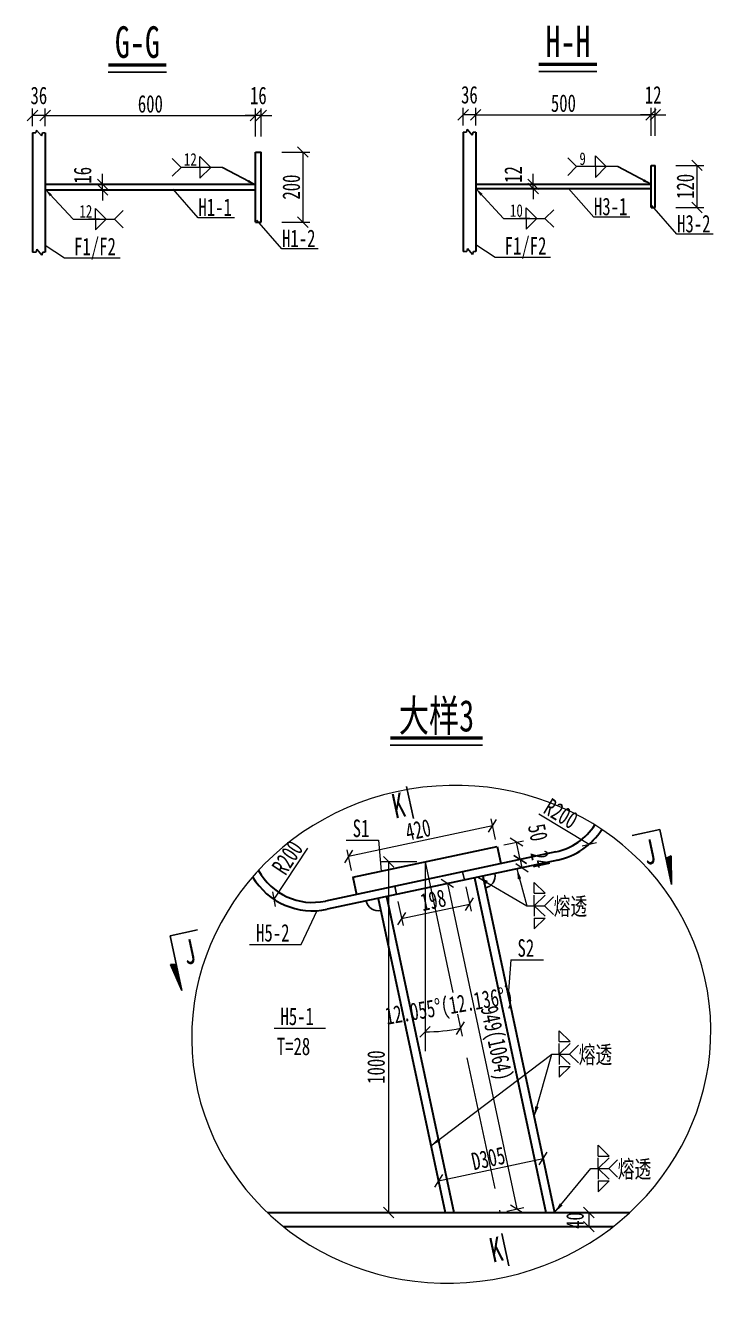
# Model space of a CAD drawing. Header units: millimetres. Extents: x -411717 to -116098, y 0 to 693159.
# Drawn here: x -190033 to -188023, y 354339 to 357982 of the extents above; entities that cross this region are included whole.
import ezdxf
from ezdxf.enums import TextEntityAlignment as Align

# ---------------------------------------------------------------- set-up
doc = ezdxf.new("R2010")
doc.units = ezdxf.units.MM
doc.header["$LTSCALE"] = 2
doc.header["$PDMODE"] = 3
doc.header["$PDSIZE"] = -10
doc.linetypes.add('CENTER2', pattern=[28.575, 19.05, -3.175, 3.175, -3.175])
doc.linetypes.add('DASHED', pattern=[0.75, 0.5, -0.25])
doc.layers.get('Defpoints').update_dxf_attribs({"color": 8, "lineweight": 9})
doc.layers.add('dim', color=3, linetype='Continuous')
for name, color, linetype, lineweight in [('中心线', 7, 'CENTER2', 15), ('吊杆', 8, 'DASHED', 9), ('文字', 7, 'Continuous', 15), ('标注', 4, 'Continuous', 13), ('标注线及字体', 2, 'Continuous', 15), ('桥 构造粗实', 1, 'Continuous', 30), ('横隔板', 6, 'Continuous', 25), ('细实线', 4, 'Continuous', 15), ('钢板粗线', 1, 'Continuous', 25)]:
    doc.layers.add(name, color=color, linetype=linetype, lineweight=lineweight)
doc.styles.add('111', font='仿宋_GB2312.ttf', dxfattribs={"width": 0.7})
doc.styles.add('BM_Dim', font='仿宋_GB2312.ttf', dxfattribs={"width": 0.85})
doc.styles.add('SMEDI', font='仿宋_GB2312.ttf', dxfattribs={"width": 0.75})
doc.styles.get("Standard").update_dxf_attribs({"font": '仿宋_GB2312.ttf'})
doc.dimstyles.new('200', dxfattribs={"dimscale": 0, "dimtxt": 2.5, "dimasz": 1.5, "dimexe": 1, "dimexo": 1, "dimgap": 0.4, "dimtad": 1, "dimdec": 0, "dimdsep": 46, "dimtxsty": '111', "dimblk": 'OBLIQUE', "dimcen": 0, "dimclrd": 256, "dimclre": 256, "dimclrt": 256, "dimadec": 1, "dimazin": 2, "dimtfac": 1, "dimtdec": 0, "dimtmove": 2, "dimatfit": 3, "dimfxl": 4, "dimfxlon": 1, "dimtolj": 1, "dimlwd": -1, "dimlwe": -1, "dimarcsym": 0})
doc.dimstyles.new('MSteel_1.0_1.0', dxfattribs={"dimtxt": 3, "dimasz": 1.2, "dimexe": 1, "dimexo": 1, "dimgap": 1, "dimtad": 3, "dimtoh": 1, "dimdec": 0, "dimzin": 0, "dimdsep": 46, "dimtxsty": 'Standard', "dimblk": 'ARCHTICK', "dimcen": 0.09, "dimclrd": 3, "dimclre": 3, "dimadec": 0, "dimazin": 0, "dimtfac": 1, "dimtdec": 4, "dimtofl": 0, "dimtmove": 0, "dimatfit": 3, "dimfxl": 1, "dimtolj": 1, "dimtzin": 0, "dimarcsym": 0})

# ---------------------------------------------------------------- blocks, each defined once
blk = doc.blocks.new('_ArchTick')
at = {"color": 0, "linetype": 'ByBlock', "const_width": 0.15}
blk.add_lwpolyline([(-0.5, -0.5), (0.5, 0.5)], dxfattribs=at)
blk = doc.blocks.new('_Oblique')
at = {"color": 0, "linetype": 'ByBlock', "lineweight": -2}
blk.add_line((-0.5, -0.5), (0.5, 0.5), dxfattribs=at)
blk = doc.blocks.new('*D1025')
at = {"layer": 'Defpoints', "color": 0, "transparency": 16777216}
for p in [(-188249.6, 357727.9), (-188749.6, 357677.9), (-188249.6, 357641.9)]:
    blk.add_point(p, dxfattribs=at)
at = {"layer": '标注', "transparency": 16777216}
for p, q in [((-188749.6, 357697.9), (-188749.6, 357747.9)), ((-188749.6, 357727.9), (-188249.6, 357727.9)), ((-188249.6, 357667.9), (-188249.6, 357747.9))]:
    blk.add_line(p, q, dxfattribs=at)
at = {"layer": '标注', "transparency": 16777216, "xscale": 30.0000111803067, "yscale": 30.0000111803067, "zscale": 30.0000111803067, "rotation": 180}
blk.add_blockref('_Oblique', (-188749.6, 357727.9), dxfattribs=at)
at = {"layer": '标注', "transparency": 16777216, "xscale": 30.0000111803067, "yscale": 30.0000111803067, "zscale": 30.0000111803067}
blk.add_blockref('_Oblique', (-188249.6, 357727.9), dxfattribs=at)
at = {"layer": '标注', "transparency": 16777216, "insert": (-188499.6, 357760.9), "char_height": 50, "attachment_point": 5, "style": '111'}
blk.add_mtext('\\A1;500', dxfattribs=at)
blk = doc.blocks.new('*D1030')
at = {"layer": 'Defpoints', "color": 0, "transparency": 16777216}
for p in [(-188237.6, 357583.9), (-188237.6, 357463.9), (-188118.7, 357463.9)]:
    blk.add_point(p, dxfattribs=at)
at = {"layer": '标注', "transparency": 16777216}
for p, q in [((-188178.7, 357583.9), (-188098.7, 357583.9)), ((-188118.7, 357583.9), (-188118.7, 357463.9)), ((-188178.7, 357463.9), (-188098.7, 357463.9))]:
    blk.add_line(p, q, dxfattribs=at)
at = {"layer": '标注', "transparency": 16777216, "xscale": 30.0000111803067, "yscale": 30.0000111803067, "zscale": 30.0000111803067}
for p, rotation in [((-188118.7, 357583.9), 90), ((-188118.7, 357463.9), 270)]:
    blk.add_blockref('_Oblique', p, dxfattribs=dict(at, rotation=rotation))
at = {"layer": '标注', "transparency": 16777216, "insert": (-188151.7, 357523.9), "char_height": 50, "attachment_point": 5, "rotation": 90, "style": '111'}
blk.add_mtext('\\A1;120', dxfattribs=at)
blk = doc.blocks.new('*D1031')
at = {"layer": 'Defpoints', "color": 0, "transparency": 16777216}
for p in [(-188249.6, 357727.9), (-188249.6, 357583.9), (-188237.6, 357583.9)]:
    blk.add_point(p, dxfattribs=at)
at = {"layer": '标注', "transparency": 16777216}
for p, q in [((-188249.6, 357727.9), (-188279.6, 357727.9)), ((-188249.6, 357667.9), (-188249.6, 357747.9)), ((-188237.6, 357727.9), (-188249.6, 357727.9)), ((-188237.6, 357667.9), (-188237.6, 357747.9)), ((-188237.6, 357727.9), (-188207.6, 357727.9))]:
    blk.add_line(p, q, dxfattribs=at)
at = {"layer": '标注', "transparency": 16777216, "xscale": 30.0000111803067, "yscale": 30.0000111803067, "zscale": 30.0000111803067}
blk.add_blockref('_Oblique', (-188249.6, 357727.9), dxfattribs=at)
at = {"layer": '标注', "transparency": 16777216, "xscale": 30.0000111803067, "yscale": 30.0000111803067, "zscale": 30.0000111803067, "rotation": 180}
blk.add_blockref('_Oblique', (-188237.6, 357727.9), dxfattribs=at)
at = {"layer": '标注', "transparency": 16777216, "insert": (-188243.6, 357784.9), "char_height": 50, "attachment_point": 5, "style": '111'}
blk.add_mtext('\\A1;12', dxfattribs=at)
blk = doc.blocks.new('*D1032')
at = {"layer": 'Defpoints', "color": 0, "transparency": 16777216}
for p in [(-188585.8, 357529.9), (-188546.3, 357529.9), (-188546.3, 357517.9)]:
    blk.add_point(p, dxfattribs=at)
at = {"layer": '标注', "transparency": 16777216}
for p, q in [((-188585.8, 357529.9), (-188585.8, 357559.9)), ((-188566.3, 357529.9), (-188605.8, 357529.9)), ((-188566.3, 357517.9), (-188605.8, 357517.9)), ((-188585.8, 357517.9), (-188585.8, 357529.9)), ((-188585.8, 357517.9), (-188585.8, 357487.9))]:
    blk.add_line(p, q, dxfattribs=at)
at = {"layer": '标注', "transparency": 16777216, "xscale": 30.0000111803067, "yscale": 30.0000111803067, "zscale": 30.0000111803067}
for p, rotation in [((-188585.8, 357529.9), 270), ((-188585.8, 357517.9), 90)]:
    blk.add_blockref('_Oblique', p, dxfattribs=dict(at, rotation=rotation))
at = {"layer": '标注', "transparency": 16777216, "insert": (-188642.8, 357557.6), "char_height": 50, "attachment_point": 5, "rotation": 90, "style": '111'}
blk.add_mtext('\\A1;12', dxfattribs=at)
blk = doc.blocks.new('*D1026')
at = {"layer": 'Defpoints', "color": 0, "transparency": 16777216}
for p in [(-188785.6, 357727.9), (-188785.6, 357677.9), (-188749.6, 357677.9)]:
    blk.add_point(p, dxfattribs=at)
at = {"layer": '标注', "transparency": 16777216}
for p, q in [((-188785.6, 357697.9), (-188785.6, 357747.9)), ((-188749.6, 357727.9), (-188785.6, 357727.9)), ((-188749.6, 357697.9), (-188749.6, 357747.9))]:
    blk.add_line(p, q, dxfattribs=at)
at = {"layer": '标注', "transparency": 16777216, "xscale": 30.00001118030679, "yscale": 30.00001118030679, "zscale": 30.00001118030679, "rotation": 180}
blk.add_blockref('_Oblique', (-188785.6, 357727.9), dxfattribs=at)
at = {"layer": '标注', "transparency": 16777216, "xscale": 30.00001118030679, "yscale": 30.00001118030679, "zscale": 30.00001118030679}
blk.add_blockref('_Oblique', (-188749.6, 357727.9), dxfattribs=at)
at = {"layer": '标注', "transparency": 16777216, "insert": (-188767.6, 357784.9), "char_height": 50, "attachment_point": 5, "style": '111'}
blk.add_mtext('\\A1;36', dxfattribs=at)
blk = doc.blocks.new('*D1027')
at = {"layer": 'Defpoints', "color": 0, "transparency": 16777216}
for p in [(-189377.3, 357725.9), (-189977.3, 357675.9), (-189377.3, 357639.9)]:
    blk.add_point(p, dxfattribs=at)
at = {"layer": '标注', "transparency": 16777216}
for p, q in [((-189977.3, 357695.9), (-189977.3, 357745.9)), ((-189977.3, 357725.9), (-189377.3, 357725.9)), ((-189377.3, 357665.9), (-189377.3, 357745.9))]:
    blk.add_line(p, q, dxfattribs=at)
at = {"layer": '标注', "transparency": 16777216, "xscale": 30.0000111803067, "yscale": 30.0000111803067, "zscale": 30.0000111803067, "rotation": 180}
blk.add_blockref('_Oblique', (-189977.3, 357725.9), dxfattribs=at)
at = {"layer": '标注', "transparency": 16777216, "xscale": 30.0000111803067, "yscale": 30.0000111803067, "zscale": 30.0000111803067}
blk.add_blockref('_Oblique', (-189377.3, 357725.9), dxfattribs=at)
at = {"layer": '标注', "transparency": 16777216, "insert": (-189677.3, 357758.9), "char_height": 50, "attachment_point": 5, "style": '111'}
blk.add_mtext('\\A1;600', dxfattribs=at)
blk = doc.blocks.new('*D1028')
at = {"layer": 'Defpoints', "color": 0, "transparency": 16777216}
for p in [(-189361.3, 357621.9), (-189361.3, 357421.9), (-189242.3, 357421.9)]:
    blk.add_point(p, dxfattribs=at)
at = {"layer": '标注', "transparency": 16777216}
for p, q in [((-189302.3, 357621.9), (-189222.3, 357621.9)), ((-189242.3, 357621.9), (-189242.3, 357421.9)), ((-189302.3, 357421.9), (-189222.3, 357421.9))]:
    blk.add_line(p, q, dxfattribs=at)
at = {"layer": '标注', "transparency": 16777216, "xscale": 30.0000111803067, "yscale": 30.0000111803067, "zscale": 30.0000111803067}
for p, rotation in [((-189242.3, 357621.9), 90), ((-189242.3, 357421.9), 270)]:
    blk.add_blockref('_Oblique', p, dxfattribs=dict(at, rotation=rotation))
at = {"layer": '标注', "transparency": 16777216, "insert": (-189275.3, 357521.9), "char_height": 50, "attachment_point": 5, "rotation": 90, "style": '111'}
blk.add_mtext('\\A1;200', dxfattribs=at)
blk = doc.blocks.new('*D1029')
at = {"layer": 'Defpoints', "color": 0, "transparency": 16777216}
for p in [(-189377.3, 357725.9), (-189377.3, 357621.9), (-189361.3, 357621.9)]:
    blk.add_point(p, dxfattribs=at)
at = {"layer": '标注', "transparency": 16777216}
for p, q in [((-189377.3, 357725.9), (-189407.3, 357725.9)), ((-189377.3, 357665.9), (-189377.3, 357745.9)), ((-189361.3, 357725.9), (-189377.3, 357725.9)), ((-189361.3, 357665.9), (-189361.3, 357745.9)), ((-189361.3, 357725.9), (-189331.3, 357725.9))]:
    blk.add_line(p, q, dxfattribs=at)
at = {"layer": '标注', "transparency": 16777216, "xscale": 30.0000111803067, "yscale": 30.0000111803067, "zscale": 30.0000111803067}
blk.add_blockref('_Oblique', (-189377.3, 357725.9), dxfattribs=at)
at = {"layer": '标注', "transparency": 16777216, "xscale": 30.0000111803067, "yscale": 30.0000111803067, "zscale": 30.0000111803067, "rotation": 180}
blk.add_blockref('_Oblique', (-189361.3, 357725.9), dxfattribs=at)
at = {"layer": '标注', "transparency": 16777216, "insert": (-189369.3, 357782.9), "char_height": 50, "attachment_point": 5, "style": '111'}
blk.add_mtext('\\A1;16', dxfattribs=at)
blk = doc.blocks.new('*D1023')
at = {"layer": 'Defpoints', "color": 0, "transparency": 16777216}
for p in [(-189813.5, 357529.9), (-189774, 357529.9), (-189774, 357513.9)]:
    blk.add_point(p, dxfattribs=at)
at = {"layer": '标注', "transparency": 16777216}
for p, q in [((-189813.5, 357529.9), (-189813.5, 357559.9)), ((-189794, 357529.9), (-189833.5, 357529.9)), ((-189794, 357513.9), (-189833.5, 357513.9)), ((-189813.5, 357513.9), (-189813.5, 357529.9)), ((-189813.5, 357513.9), (-189813.5, 357483.9))]:
    blk.add_line(p, q, dxfattribs=at)
at = {"layer": '标注', "transparency": 16777216, "xscale": 30.0000111803067, "yscale": 30.0000111803067, "zscale": 30.0000111803067}
for p, rotation in [((-189813.5, 357529.9), 270), ((-189813.5, 357513.9), 90)]:
    blk.add_blockref('_Oblique', p, dxfattribs=dict(at, rotation=rotation))
at = {"layer": '标注', "transparency": 16777216, "insert": (-189870.5, 357555.6), "char_height": 50, "attachment_point": 5, "rotation": 90, "style": '111'}
blk.add_mtext('\\A1;16', dxfattribs=at)
blk = doc.blocks.new('*D1024')
at = {"layer": 'Defpoints', "color": 0, "transparency": 16777216}
for p in [(-190013.3, 357725.9), (-190013.3, 357675.9), (-189977.3, 357675.9)]:
    blk.add_point(p, dxfattribs=at)
at = {"layer": '标注', "transparency": 16777216}
for p, q in [((-190013.3, 357695.9), (-190013.3, 357745.9)), ((-189977.3, 357725.9), (-190013.3, 357725.9)), ((-189977.3, 357695.9), (-189977.3, 357745.9))]:
    blk.add_line(p, q, dxfattribs=at)
at = {"layer": '标注', "transparency": 16777216, "xscale": 30.00001118030679, "yscale": 30.00001118030679, "zscale": 30.00001118030679, "rotation": 180}
blk.add_blockref('_Oblique', (-190013.3, 357725.9), dxfattribs=at)
at = {"layer": '标注', "transparency": 16777216, "xscale": 30.00001118030679, "yscale": 30.00001118030679, "zscale": 30.00001118030679}
blk.add_blockref('_Oblique', (-189977.3, 357725.9), dxfattribs=at)
at = {"layer": '标注', "transparency": 16777216, "insert": (-189995.3, 357782.9), "char_height": 50, "attachment_point": 5, "style": '111'}
blk.add_mtext('\\A1;36', dxfattribs=at)
blk = doc.blocks.new('*D1040')
at = {"layer": 'Defpoints', "color": 0, "transparency": 16777216}
for p in [(-188460.2, 354598), (-188460.2, 354558), (-188427.3, 354558)]:
    blk.add_point(p, dxfattribs=at)
at = {"layer": '标注', "transparency": 16777216}
for p, q in [((-188440.2, 354598), (-188407.3, 354598)), ((-188427.3, 354598), (-188427.3, 354558)), ((-188440.2, 354558), (-188407.3, 354558))]:
    blk.add_line(p, q, dxfattribs=at)
at = {"layer": '标注', "transparency": 16777216, "xscale": 30.00001118030668, "yscale": 30.00001118030668, "zscale": 30.00001118030668}
for p, rotation in [((-188427.3, 354598), 90), ((-188427.3, 354558), 270)]:
    blk.add_blockref('_Oblique', p, dxfattribs=dict(at, rotation=rotation))
at = {"layer": '标注', "transparency": 16777216, "insert": (-188466.3, 354575.4), "char_height": 50, "attachment_point": 5, "rotation": 90, "style": '111'}
blk.add_mtext('\\A1;40', dxfattribs=at)
blk = doc.blocks.new('*D1041')
at = {"layer": 'Defpoints', "color": 0, "transparency": 16777216}
for p in [(-188894.2, 355598), (-188997.9, 354598), (-188827.1, 354598)]:
    blk.add_point(p, dxfattribs=at)
at = {"layer": '标注', "transparency": 16777216}
for p, q in [((-188917.9, 355598), (-189017.9, 355598)), ((-188997.9, 355598), (-188997.9, 354598)), ((-188917.9, 354598), (-189017.9, 354598))]:
    blk.add_line(p, q, dxfattribs=at)
at = {"layer": '标注', "transparency": 16777216, "xscale": 30.00001118030668, "yscale": 30.00001118030668, "zscale": 30.00001118030668}
for p, rotation in [((-188997.9, 355598), 90), ((-188997.9, 354598), 270)]:
    blk.add_blockref('_Oblique', p, dxfattribs=dict(at, rotation=rotation))
at = {"layer": '标注', "transparency": 16777216, "insert": (-189033.6, 355012.7), "char_height": 50, "attachment_point": 5, "rotation": 90, "style": '111'}
blk.add_mtext('\\A1;1000', dxfattribs=at)
blk = doc.blocks.new('*D1042')
at = {"layer": 'Defpoints', "color": 0, "transparency": 16777216}
for p in [(-189214.8, 355658.4), (-189325.2, 355491.6)]:
    blk.add_point(p, dxfattribs=at)
at = {"layer": '标注', "transparency": 16777216}
blk.add_line((-189229.1, 355636.9), (-189325.2, 355491.6), dxfattribs=at)
at = {"layer": '标注', "transparency": 16777216, "xscale": 30.00001118030668, "yscale": 30.00001118030668, "zscale": 30.00001118030668, "rotation": 236.4974967054178}
blk.add_blockref('_Oblique', (-189325.2, 355491.6), dxfattribs=at)
at = {"layer": '标注', "transparency": 16777216, "insert": (-189286.4, 355610.1), "char_height": 50, "attachment_point": 5, "rotation": 56.4975, "style": '111'}
blk.add_mtext('\\A1;R200', dxfattribs=at)
blk = doc.blocks.new('*D1043')
at = {"layer": 'Defpoints', "color": 0, "transparency": 16777216}
for p in [(-188597.2, 355751.4), (-188425.8, 355648.4)]:
    blk.add_point(p, dxfattribs=at)
at = {"layer": '标注', "transparency": 16777216}
blk.add_line((-188569.7, 355734.9), (-188425.8, 355648.4), dxfattribs=at)
at = {"layer": '标注', "transparency": 16777216, "xscale": 30.00001118030668, "yscale": 30.00001118030668, "zscale": 30.00001118030668, "rotation": 328.9846993596316}
blk.add_blockref('_Oblique', (-188425.8, 355648.4), dxfattribs=at)
at = {"layer": '标注', "transparency": 16777216, "insert": (-188506.5, 355735.4), "char_height": 50, "attachment_point": 5, "rotation": 328.9847, "style": '111'}
blk.add_mtext('\\A1;R200', dxfattribs=at)
blk = doc.blocks.new('*D1044')
at = {"layer": 'Defpoints', "color": 0, "transparency": 16777216}
for p in [(-188894.2, 355598), (-188894.2, 355598), (-188860.3, 355114.5), (-188894.2, 355058.2), (-188680.7, 354598)]:
    blk.add_point(p, dxfattribs=at)
at = {"layer": '标注', "transparency": 16777216}
blk.add_arc((-188894.2, 355598), 484.8, 270, 282.055, dxfattribs=at)
at = {"layer": '标注', "transparency": 16777216, "xscale": 30.00001118030668, "yscale": 30.00001118030668, "zscale": 30.00001118030668}
for p, rotation in [((-188793, 355124), 12.05499999999856), ((-188894.2, 355113.3), 179.9999999999968)]:
    blk.add_blockref('_Oblique', p, dxfattribs=dict(at, rotation=rotation))
at = {"layer": '标注', "transparency": 16777216, "insert": (-188824.2, 355182.1), "char_height": 50, "attachment_point": 5, "rotation": 9.5549, "style": '111'}
blk.add_mtext('\\A1;12.055°(12.136%%D)', dxfattribs=at)
blk = doc.blocks.new('*D1045')
at = {"layer": 'Defpoints', "color": 0, "transparency": 16777216}
for p in [(-188782, 355546.3), (-188975.6, 355505), (-188767.2, 355477.3)]:
    blk.add_point(p, dxfattribs=at)
at = {"layer": '标注', "transparency": 16777216}
for p, q in [((-188777.8, 355526.8), (-188763, 355457.8)), ((-188971.4, 355485.4), (-188956.7, 355416.4)), ((-188960.9, 355436), (-188767.2, 355477.3))]:
    blk.add_line(p, q, dxfattribs=at)
at = {"layer": '标注', "transparency": 16777216, "xscale": 30.00001118030668, "yscale": 30.00001118030668, "zscale": 30.00001118030668}
for p, rotation in [((-188767.2, 355477.3), 12.05499999999293), ((-188960.9, 355436), 192.0549999999929)]:
    blk.add_blockref('_Oblique', p, dxfattribs=dict(at, rotation=rotation))
at = {"layer": '标注', "transparency": 16777216, "insert": (-188870.9, 355488.9), "char_height": 50, "attachment_point": 5, "rotation": 12.055, "style": '111'}
blk.add_mtext('\\A1;198', dxfattribs=at)
blk = doc.blocks.new('*D1046')
at = {"layer": 'Defpoints', "color": 0, "transparency": 16777216}
for p in [(-189112.2, 355613.1), (-188688.9, 355641.9), (-189099.6, 355554.2)]:
    blk.add_point(p, dxfattribs=at)
at = {"layer": '标注', "transparency": 16777216}
for p, q in [((-188693, 355661.5), (-188705.6, 355720.4)), ((-188701.4, 355700.8), (-189112.2, 355613.1)), ((-189103.8, 355573.7), (-189116.4, 355632.6))]:
    blk.add_line(p, q, dxfattribs=at)
at = {"layer": '标注', "transparency": 16777216, "xscale": 30.00001118030668, "yscale": 30.00001118030668, "zscale": 30.00001118030668}
for p, rotation in [((-188701.4, 355700.8), 12.0549999999199), ((-189112.2, 355613.1), 192.0549999999199)]:
    blk.add_blockref('_Oblique', p, dxfattribs=dict(at, rotation=rotation))
at = {"layer": '标注', "transparency": 16777216, "insert": (-188913.7, 355689.2), "char_height": 50, "attachment_point": 5, "rotation": 12.055, "style": '111'}
blk.add_mtext('\\A1;420', dxfattribs=at)
blk = doc.blocks.new('*D1047')
at = {"layer": 'Defpoints', "color": 0, "transparency": 16777216}
for p in [(-188633.3, 355653.8), (-188688.9, 355641.9), (-188678.4, 355593)]:
    blk.add_point(p, dxfattribs=at)
at = {"layer": '标注', "transparency": 16777216}
for p, q in [((-188669.3, 355646.1), (-188613.7, 355658)), ((-188622.8, 355604.9), (-188633.3, 355653.8)), ((-188658.9, 355597.2), (-188603.3, 355609.1))]:
    blk.add_line(p, q, dxfattribs=at)
at = {"layer": '标注', "transparency": 16777216, "xscale": 30.00001118030668, "yscale": 30.00001118030668, "zscale": 30.00001118030668}
for p, rotation in [((-188633.3, 355653.8), 102.0550000000018), ((-188622.8, 355604.9), 282.0550000000018)]:
    blk.add_blockref('_Oblique', p, dxfattribs=dict(at, rotation=rotation))
at = {"layer": '标注', "transparency": 16777216, "insert": (-188572.3, 355681.7), "char_height": 50, "attachment_point": 5, "rotation": 282.055, "style": '111'}
blk.add_mtext('\\A1;50', dxfattribs=at)
blk = doc.blocks.new('*D1048')
at = {"layer": 'Defpoints', "color": 0, "transparency": 16777216}
for p in [(-188557.6, 354752), (-188555.5, 354742), (-188853.7, 354678.3)]:
    blk.add_point(p, dxfattribs=at)
at = {"layer": '标注', "transparency": 16777216}
for p, q in [((-188557.6, 354752), (-188561.8, 354771.6)), ((-188855.9, 354688.3), (-188557.6, 354752)), ((-188855.9, 354688.3), (-188860.1, 354707.9))]:
    blk.add_line(p, q, dxfattribs=at)
at = {"layer": '标注', "transparency": 16777216, "xscale": 30.0000111803067, "yscale": 30.0000111803067, "zscale": 30.0000111803067}
for p, rotation in [((-188557.6, 354752), 12.05500000000188), ((-188855.9, 354688.3), 192.0550000000019)]:
    blk.add_blockref('_Oblique', p, dxfattribs=dict(at, rotation=rotation))
at = {"layer": '标注', "transparency": 16777216, "insert": (-188713.6, 354752.4), "char_height": 50, "attachment_point": 5, "rotation": 12.055, "style": '111'}
blk.add_mtext('\\A1;D305', dxfattribs=at)
blk = doc.blocks.new('*D1062')
at = {"layer": 'Defpoints', "color": 0, "transparency": 16777216}
for p in [(-188658.9, 355597.2), (-188653.8, 355573.7), (-188617.8, 355581.4)]:
    blk.add_point(p, dxfattribs=at)
at = {"layer": '标注', "transparency": 16777216}
for p, q in [((-188639.3, 355601.4), (-188603.3, 355609.1)), ((-188634.3, 355577.9), (-188598.2, 355585.6)), ((-188622.8, 355604.9), (-188617.8, 355581.4))]:
    blk.add_line(p, q, dxfattribs=at)
at = {"layer": '标注', "transparency": 16777216, "xscale": 30.00001118030656, "yscale": 30.00001118030656, "zscale": 30.00001118030656}
for p, rotation in [((-188622.8, 355604.9), 102.0550000003429), ((-188617.8, 355581.4), 282.0550000003429)]:
    blk.add_blockref('_Oblique', p, dxfattribs=dict(at, rotation=rotation))
at = {"layer": '标注', "transparency": 16777216, "insert": (-188564.6, 355605), "char_height": 50, "attachment_point": 5, "rotation": 282.055, "style": '111'}
blk.add_mtext('\\A1;24', dxfattribs=at)
blk = doc.blocks.new('剖面箭头')
at = {"layer": '钢板粗线', "ltscale": 10}
h = blk.add_hatch(dxfattribs=at)
h.set_pattern_fill('ANSI31', color=256, style=0)
h.set_pattern_definition([(45, (-182.99888, -777.8594), (-0.088388348, 0.088388348), [])])
h.paths.add_polyline_path([(6, -3), (3.15, -3), (3, -3.6)])
for p, q in [((0, 0), (0, -3)), ((0, -3), (6, -3)), ((6, -3), (3, -3.6)), ((3, -3.6), (3.15, -3))]:
    blk.add_line(p, q, dxfattribs=at)
blk = doc.blocks.new('*D1082')
at = {"layer": 'Defpoints', "color": 0, "transparency": 16777216}
for p in [(-188878.8, 355525.7), (-188680.7, 354598), (-188632.3, 354608.4)]:
    blk.add_point(p, dxfattribs=at)
at = {"layer": '标注', "transparency": 16777216}
for p, q in [((-188859.2, 355529.9), (-188810.9, 355540.2)), ((-188830.4, 355536), (-188632.3, 354608.4)), ((-188661.1, 354602.2), (-188612.8, 354612.5))]:
    blk.add_line(p, q, dxfattribs=at)
at = {"layer": '标注', "transparency": 16777216, "xscale": 30.0000111803067, "yscale": 30.0000111803067, "zscale": 30.0000111803067}
for p, rotation in [((-188830.4, 355536), 102.0549999999997), ((-188632.3, 354608.4), 282.0549999999997)]:
    blk.add_blockref('_Oblique', p, dxfattribs=dict(at, rotation=rotation))
at = {"layer": '标注', "transparency": 16777216, "insert": (-188695.4, 355079.9), "char_height": 50, "attachment_point": 5, "rotation": 282.055, "style": '111'}
blk.add_mtext('\\A1;949(1064)', dxfattribs=at)

msp = doc.modelspace()

# ---------------------------------------------------------------- linework, layer by layer
at = {"color": 4}
for p, q in [((-189797.3, 357849.8), (-189631.7, 357849.8)), ((-188569.7, 357851.8), (-188404, 357851.8)), ((-188993.4, 355930.9), (-188730.1, 355930.9))]:
    msp.add_line(p, q, dxfattribs=at)
for p, q in [((-188776, 357678.2), (-188774, 357686.6)), ((-188759.7, 357669.6), (-188774, 357686.6)), ((-190013.3, 357676.2), (-190004, 357676.2)), ((-190004, 357676.2), (-190002, 357684.6)), ((-189987.7, 357667.6), (-190002, 357684.6)), ((-189987.7, 357667.6), (-189984.7, 357676.2)), ((-189984.7, 357676.2), (-189977.3, 357676.2)), ((-188785.6, 357678.2), (-188776, 357678.2)), ((-188759.7, 357669.6), (-188756.7, 357678.2)), ((-188756.7, 357678.2), (-188749.6, 357678.2)), ((-190013.3, 357336.2), (-190003.1, 357336.2)), ((-190003.1, 357336.2), (-190001.1, 357344.7)), ((-189986.9, 357327.7), (-190001.1, 357344.7)), ((-189986.9, 357327.7), (-189983.9, 357336.2)), ((-189983.9, 357336.2), (-189977.3, 357336.2)), ((-188785.6, 357338.2), (-188775.2, 357338.2)), ((-188775.2, 357338.2), (-188773.2, 357346.7)), ((-188759, 357329.7), (-188773.2, 357346.7)), ((-188759, 357329.7), (-188756, 357338.2)), ((-188756, 357338.2), (-188749.6, 357338.2))]:
    msp.add_line(p, q)
at = {"color": 6, "const_width": 10}
for points in [[(-189797.3, 357869.8), (-189631.7, 357869.8)], [(-188569.7, 357871.8), (-188404, 357871.8)], [(-188993.4, 355950.9), (-188730.1, 355950.9)]]:
    msp.add_lwpolyline(points, dxfattribs=at)
at = {"layer": '中心线', "ltscale": 10}
msp.add_line((-188894.2, 355598), (-188680.7, 354598), dxfattribs=at)
at = {"layer": '吊杆', "ltscale": 2}
msp.add_line((-189099.5, 355553.9), (-189089, 355505), dxfattribs=at)
at = {"layer": '标注'}
for p, q in [((-189540.6, 357434.6), (-189612.3, 357515.9)), ((-188412.9, 357436.6), (-188484.7, 357517.9)), ((-188175.7, 357387.6), (-188247.5, 357469)), ((-189437.4, 357434.6), (-189540.6, 357434.6)), ((-188309.7, 357436.6), (-188412.9, 357436.6)), ((-189302.2, 357345.7), (-189374, 357427.1)), ((-188072.6, 357387.6), (-188175.7, 357387.6)), ((-189922.3, 357319.6), (-189977.3, 357355.5)), ((-189199, 357345.7), (-189302.2, 357345.7)), ((-188694.6, 357321.6), (-188749.6, 357357.5)), ((-189763.6, 357319.6), (-189922.3, 357319.6)), ((-188535.9, 357321.6), (-188694.6, 357321.6)), ((-189118.9, 355660), (-189026.4, 355660)), ((-189026.4, 355660), (-189018.9, 355571.4)), ((-189247.6, 355362), (-189201.3, 355458.9)), ((-189394.3, 355362), (-189247.6, 355362)), ((-188649, 355318.8), (-188656.9, 355217)), ((-188649, 355318.8), (-188556.4, 355318.8)), ((-189324.7, 355123.9), (-189178, 355123.9))]:
    msp.add_line(p, q, dxfattribs=at)
msp.add_ellipse((-188819.3, 355106.3), major_axis=(730.5, 124.2), ratio=0.956624, start_param=-1.570796, end_param=4.712389, dxfattribs=at)
at = {"layer": '桥 构造粗实'}
for p, q in [((-190013.3, 357676.2), (-190013.3, 357336.2)), ((-189977.3, 357676.2), (-189977.3, 357336.2)), ((-188785.6, 357678.2), (-188785.6, 357338.2)), ((-188749.6, 357678.2), (-188749.6, 357338.2)), ((-189377.3, 357421.9), (-189377.3, 357621.9)), ((-189377.3, 357621.9), (-189361.3, 357621.9)), ((-189361.3, 357421.9), (-189361.3, 357621.9)), ((-188249.6, 357463.9), (-188249.6, 357583.9)), ((-188249.6, 357583.9), (-188237.6, 357583.9)), ((-188237.6, 357463.9), (-188237.6, 357583.9)), ((-189977.3, 357529.9), (-189377.3, 357529.9)), ((-189977.3, 357513.9), (-189377.3, 357513.9)), ((-188749.6, 357529.9), (-188249.6, 357529.9)), ((-188749.6, 357517.9), (-188249.6, 357517.9)), ((-188249.6, 357463.9), (-188237.6, 357463.9)), ((-189377.3, 357421.9), (-189361.3, 357421.9)), ((-188520.9, 355626.6), (-189178.1, 355486.3)), ((-189099.6, 355554.2), (-188688.9, 355641.9)), ((-188688.9, 355641.9), (-188678.4, 355593)), ((-188515.9, 355603.2), (-189173.1, 355462.8)), ((-189099.6, 355554.2), (-189089.2, 355505.3)), ((-188753.1, 355552.5), (-188549.3, 354598)), ((-188729.6, 355557.5), (-188524.7, 354598)), ((-189027.9, 355493.8), (-188836.6, 354598)), ((-189004.4, 355498.8), (-188812, 354597.9)), ((-189343.6, 354598), (-188310.6, 354598)), ((-189343.6, 354598), (-188310.6, 354598)), ((-189297.7, 354558), (-188357.8, 354558))]:
    msp.add_line(p, q, dxfattribs=at)
for centre, radius, start, end in [((-188557.7, 355798.8), 176, 282.055, 327.1035), ((-188557.7, 355798.8), 200, 282.055, 327.1078), ((-189214.8, 355658.4), 176, 208.7936, 282.055), ((-189214.8, 355658.4), 200, 211.19, 282.055)]:
    msp.add_arc(centre, radius, start, end, dxfattribs=at)
at = {"layer": '横隔板', "color": 2, "ltscale": 550}
for p, q in [((-189089.2, 355505.3), (-188678.4, 355593)), ((-188787, 355569.8), (-188782, 355546.3)), ((-188980.6, 355528.5), (-188975.6, 355505))]:
    msp.add_line(p, q, dxfattribs=at)
for centre, start, end in [((-188729.6, 355557.5), 282.055, 12.055), ((-189027.9, 355493.8), 192.055, 282.055)]:
    msp.add_arc(centre, 35, start, end, dxfattribs=at)
at = {"layer": '细实线'}
for p, q in [((-189589.7, 357578.2), (-189614.7, 357603.2)), ((-189589.7, 357578.2), (-189614.7, 357553.2)), ((-189471.9, 357578.2), (-189589.7, 357578.2)), ((-189524.8, 357578.2), (-189555.6, 357578.2)), ((-189524.8, 357578.2), (-189555.6, 357578.2)), ((-189535.8, 357578.2), (-189535.8, 357609)), ((-189505, 357578.2), (-189535.8, 357609)), ((-189535.8, 357578.2), (-189535.8, 357547.4)), ((-189505, 357578.2), (-189535.8, 357547.4)), ((-188462.1, 357580.2), (-188487.1, 357605.2)), ((-188462.1, 357580.2), (-188487.1, 357555.2)), ((-188344.3, 357580.2), (-188462.1, 357580.2)), ((-188397.1, 357580.2), (-188427.9, 357580.2)), ((-188397.1, 357580.2), (-188427.9, 357580.2)), ((-188408.1, 357580.2), (-188408.1, 357611)), ((-188377.3, 357580.2), (-188408.1, 357611)), ((-188408.1, 357580.2), (-188408.1, 357549.4)), ((-188377.3, 357580.2), (-188408.1, 357549.4)), ((-189833.7, 357430.4), (-189833.7, 357461.1)), ((-189802.9, 357430.4), (-189833.7, 357461.1)), ((-189779.8, 357430.4), (-189754.8, 357455.4)), ((-188669.9, 357432.4), (-188552.1, 357432.4)), ((-188595.1, 357432.4), (-188625.9, 357432.4)), ((-188595.1, 357432.4), (-188625.9, 357432.4)), ((-188606.1, 357432.4), (-188606.1, 357463.1)), ((-188575.3, 357432.4), (-188606.1, 357463.1)), ((-188606.1, 357432.4), (-188606.1, 357401.6)), ((-188575.3, 357432.4), (-188606.1, 357401.6)), ((-188552.1, 357432.4), (-188527.1, 357457.4)), ((-188552.1, 357432.4), (-188527.1, 357407.4)), ((-189897.6, 357430.4), (-189779.8, 357430.4)), ((-189822.7, 357430.4), (-189853.5, 357430.4)), ((-189822.7, 357430.4), (-189853.5, 357430.4)), ((-189833.7, 357430.4), (-189833.7, 357399.6)), ((-189802.9, 357430.4), (-189833.7, 357399.6)), ((-189779.8, 357430.4), (-189754.8, 357405.4)), ((-188894.2, 355598), (-188894.2, 355058.2)), ((-188582.7, 355508.3), (-188582.7, 355539.1)), ((-188552, 355508.3), (-188582.7, 355539.1)), ((-188582.7, 355508.3), (-188552, 355508.3)), ((-188582.7, 355473), (-188582.7, 355503.2)), ((-188582.7, 355473), (-188552, 355503.2)), ((-188604.3, 355473), (-188553.2, 355473)), ((-188582.7, 355473), (-188582.7, 355442.8)), ((-188582.7, 355473), (-188552, 355442.8)), ((-188553.2, 355473), (-188528.2, 355498)), ((-188553.2, 355473), (-188528.2, 355448)), ((-188582.7, 355437.7), (-188582.7, 355406.9)), ((-188582.7, 355437.7), (-188552, 355437.7)), ((-188552, 355437.7), (-188582.7, 355406.9)), ((-188511.4, 355085.4), (-188511.4, 355116.2)), ((-188480.6, 355085.4), (-188511.4, 355116.2)), ((-188511.4, 355085.4), (-188480.6, 355085.4)), ((-188511.4, 355050), (-188511.4, 355080.2)), ((-188511.4, 355050), (-188480.6, 355080.2)), ((-188481.9, 355050), (-188456.9, 355075)), ((-188532.9, 355050), (-188481.9, 355050)), ((-188511.4, 355050), (-188511.4, 355019.9)), ((-188511.4, 355050), (-188480.6, 355019.9)), ((-188481.9, 355050), (-188456.9, 355025)), ((-188511.4, 355014.7), (-188511.4, 354983.9)), ((-188511.4, 355014.7), (-188480.6, 355014.7)), ((-188480.6, 355014.7), (-188511.4, 354983.9)), ((-188400.1, 354759), (-188400.1, 354789.8)), ((-188369.3, 354759), (-188400.1, 354789.8)), ((-188400.1, 354759), (-188369.3, 354759)), ((-188400.1, 354723.7), (-188400.1, 354753.8)), ((-188400.1, 354723.7), (-188369.3, 354753.8)), ((-188370.5, 354723.7), (-188345.5, 354748.7)), ((-188421.6, 354723.7), (-188370.5, 354723.7)), ((-188400.1, 354723.7), (-188400.1, 354693.5)), ((-188400.1, 354723.7), (-188369.3, 354693.5)), ((-188370.5, 354723.7), (-188345.5, 354698.7)), ((-188400.1, 354688.3), (-188400.1, 354657.5)), ((-188400.1, 354688.3), (-188369.3, 354688.3)), ((-188369.3, 354688.3), (-188400.1, 354657.5))]:
    msp.add_line(p, q, dxfattribs=at)
at = {"layer": '钢板粗线', "ltscale": 10}
for p, q in [((-188946.9, 355813), (-188927.3, 355721.4)), ((-188674.9, 354538.2), (-188655.3, 354446.6))]:
    msp.add_line(p, q, dxfattribs=at)

# ---------------------------------------------------------------- block references
at = {"layer": 'dim', "yscale": 26.66667660471699, "zscale": 26.66667660471699}
for p, xscale, rotation in [((-188303.1, 355673.2), -26.666676604717, 102.0550000004596), ((-189542.6, 355404), 26.66667660471699, 282.0550000004405)]:
    msp.add_blockref('剖面箭头', p, dxfattribs=dict(at, xscale=xscale, rotation=rotation))

# ---------------------------------------------------------------- texts
at = {"layer": '文字', "style": 'BM_Dim', "width": 0.7}
for s, p in [('K', (-188962.8, 355724.8)), ('J', (-188247.6, 355591.8)), ('J', (-189559.5, 355307.2)), ('K', (-188684.4, 354458.7))]:
    msp.add_text(s, height=70, rotation=12.055, dxfattribs=at).set_placement(p, align=Align.CENTER)
at = {"layer": '标注', "style": '111', "width": 0.7}
for s, p in [('H1-1', (-189540.2, 357439.6)), ('H3-1', (-188412.5, 357441.6)), ('H3-2', (-188175.4, 357392.7)), ('H1-2', (-189301.8, 357350.8)), ('F1/F2', (-189894.7, 357327.6)), ('F1/F2', (-188667.1, 357329.6))]:
    msp.add_text(s, height=50, dxfattribs=at).set_placement(p)
for s, p in [('S1', (-189100.5, 355693.6)), ('熔透', (-188527.2, 355471.4)), ('H5-2', (-189375.9, 355395.7)), ('S2', (-188630.5, 355352.5)), ('H5-1', (-189306.3, 355157.5)), ('T=28', (-189316.8, 355071.9)), ('熔透', (-188455.9, 355048.4)), ('熔透', (-188344.6, 354722.1))]:
    msp.add_text(s, height=50, dxfattribs=at).set_placement(p, align=Align.MIDDLE_LEFT)
at = {"layer": '标注线及字体', "color": 0, "style": '111', "width": 0.7}
for s, p in [('G-G', (-189714.2, 357935.4)), ('H-H', (-188486.5, 357937.4)), ('大样3', (-188861.4, 356016.6))]:
    msp.add_text(s, height=90, dxfattribs=at).set_placement(p, align=Align.MIDDLE)
at = {"layer": '细实线', "style": 'SMEDI', "width": 0.75}
for s, p in [('12', (-189581.6, 357600.9)), ('9', (-188453.9, 357602.9)), ('12', (-189879.6, 357453.1)), ('10', (-188651.9, 357455.1))]:
    msp.add_text(s, height=36, dxfattribs=at).set_placement(p, align=Align.MIDDLE_LEFT)

# ---------------------------------------------------------------- dimensions: what is measured, and where the dimension line sits
at = {"layer": '标注'}
for base, p1, p2, picture, middle in [((-190013.3, 357725.9), (-189977.3, 357675.9), (-190013.3, 357675.9), '*D1024', (-189995.3, 357782.9)), ((-189377.3, 357725.9), (-189361.3, 357621.9), (-189377.3, 357621.9), '*D1029', (-189369.3, 357782.9)), ((-188785.6, 357727.9), (-188749.6, 357677.9), (-188785.6, 357677.9), '*D1026', (-188767.6, 357784.9)), ((-188249.6, 357727.9), (-188237.6, 357583.9), (-188249.6, 357583.9), '*D1031', (-188243.6, 357784.9)), ((-189377.3, 357725.9), (-189977.3, 357675.9), (-189377.3, 357639.9), '*D1027', (-189677.3, 357758.9)), ((-188249.6, 357727.9), (-188749.6, 357677.9), (-188249.6, 357641.9), '*D1025', (-188499.6, 357760.9))]:
    dim = msp.add_linear_dim(base=base, p1=p1, p2=p2, dimstyle='200', override={"dimscale": 20.000007, "dimfxl": 3, "dimarcsym": 1}, dxfattribs=at)
    dim.commit()
    dim.dimension.update_dxf_attribs({"geometry": picture, "text_midpoint": middle})
for base, p1, p2, picture, middle in [((-189242.3, 357421.9), (-189361.3, 357621.9), (-189361.3, 357421.9), '*D1028', (-189275.3, 357521.9)), ((-188118.7, 357463.9), (-188237.6, 357583.9), (-188237.6, 357463.9), '*D1030', (-188151.7, 357523.9))]:
    dim = msp.add_linear_dim(base=base, p1=p1, p2=p2, angle=90, dimstyle='200', override={"dimscale": 20.000007, "dimfxl": 3, "dimarcsym": 1}, dxfattribs=at)
    dim.commit()
    dim.dimension.update_dxf_attribs({"geometry": picture, "text_midpoint": middle})
for base, p1, p2, angle, override, picture, middle, dimtype in [((-189813.5, 357529.9), (-189774, 357513.9), (-189774, 357529.9), 90, {"dimscale": 20.000007, "dimfxl": 3, "dimarcsym": 1}, '*D1023', (-189870.5, 357555.6), 160), ((-188585.8, 357529.9), (-188546.3, 357517.9), (-188546.3, 357529.9), 90, {"dimscale": 20.000007, "dimfxl": 3, "dimarcsym": 1}, '*D1032', (-188642.8, 357557.6), 160), ((-188633.3, 355653.8), (-188678.4, 355593), (-188688.9, 355641.9), 102.055, {"dimscale": 20.000007, "dimadec": 3, "dimarcsym": 1}, '*D1047', (-188572.3, 355681.7), 161), ((-188997.9, 354598), (-188894.2, 355598), (-188827.1, 354598), 90, {"dimscale": 20.000007, "dimadec": 3, "dimarcsym": 1}, '*D1041', (-189033.6, 355012.7), 160), ((-188427.3, 354558), (-188460.2, 354598), (-188460.2, 354558), 90, {"dimscale": 20.000007, "dimadec": 3, "dimarcsym": 1}, '*D1040', (-188466.3, 354575.4), 160)]:
    dim = msp.add_linear_dim(base=base, p1=p1, p2=p2, angle=angle, dimstyle='200', override=override, dxfattribs=at)
    dim.commit()
    dim.dimension.update_dxf_attribs({"geometry": picture, "text_midpoint": middle, "dimtype": dimtype})
for center, mpoint, picture, middle in [((-188597.2, 355751.4), (-188425.8, 355648.4), '*D1043', (-188523.5, 355707.1)), ((-189214.8, 355658.4), (-189325.2, 355491.6), '*D1042', (-189258.9, 355591.9))]:
    dim = msp.add_radius_dim(center=center, mpoint=mpoint, dimstyle='200', override={"dimscale": 20.000007, "dimadec": 3, "dimtmove": 0, "dimarcsym": 1}, dxfattribs=at)
    dim.commit()
    dim.dimension.update_dxf_attribs({"geometry": picture, "text_midpoint": middle, "dimtype": 164})
for p1, p2, distance, picture, middle in [((-188688.9, 355641.9), (-189099.6, 355554.2), -60.2, '*D1046', (-188913.7, 355689.2)), ((-188658.9, 355597.2), (-188653.8, 355573.7), 36.9, '*D1062', (-188564.6, 355605)), ((-188975.6, 355505), (-188782, 355546.3), -70.6, '*D1045', (-188870.9, 355488.9))]:
    dim = msp.add_aligned_dim(p1=p1, p2=p2, distance=distance, dimstyle='200', override={"dimscale": 20.000007, "dimadec": 3, "dimarcsym": 1}, dxfattribs=at)
    dim.commit()
    dim.dimension.update_dxf_attribs({"geometry": picture, "text_midpoint": middle})
dim = msp.add_angular_dim_2l(base=(-188860.2596, 355114.4616), line1=((-188894.2303, 355598.0416), (-188680.6702, 354598.0416)), line2=((-188894.2303, 355598.0416), (-188894.2303, 355058.1879)), text='<>(12.136%%D)', dimstyle='200', override={"dimscale": 20.000007, "dimadec": 3, "dimarcsym": 1}, dxfattribs=at)
dim.commit()
dim.dimension.update_dxf_attribs({"geometry": '*D1044', "text_midpoint": (-188824.2084, 355182.0568), "dimtype": 162})
for p1, p2, distance, text, picture, middle in [((-188878.8, 355525.7), (-188680.7, 354598), 49.4, '<>(1064)', '*D1082', (-188695.4, 355079.9)), ((-188853.7, 354678.3), (-188555.5, 354742), 10.3, 'D<>', '*D1048', (-188713.6, 354752.4))]:
    dim = msp.add_aligned_dim(p1=p1, p2=p2, distance=distance, text=text, dimstyle='200', override={"dimscale": 20.000007, "dimadec": 3, "dimarcsym": 1}, dxfattribs=at)
    dim.commit()
    dim.dimension.update_dxf_attribs({"geometry": picture, "text_midpoint": middle})

# ---------------------------------------------------------------- leaders
at = {"layer": '细实线'}
for points, dimstyle, override in [([(-189377.3, 357527.9), (-189471.9, 357578.2)], 'MSteel_1.0_1.0', {"dimscale": 20.000007, "dimclrd": 256}), ([(-188249.6, 357529.9), (-188344.3, 357580.2)], 'MSteel_1.0_1.0', {"dimscale": 20.000007, "dimclrd": 256}), ([(-189977.3, 357515.9), (-189897.6, 357430.4)], 'MSteel_1.0_1.0', {"dimscale": 20.000007, "dimclrd": 256}), ([(-188749.6, 357517.9), (-188669.9, 357432.4)], 'MSteel_1.0_1.0', {"dimscale": 20.000007, "dimclrd": 256}), ([(-188632.3, 355578.3), (-188604.3, 355473)], '200', {"dimscale": 20.000007, "dimadec": 3, "dimarcsym": 1}), ([(-188743.2, 355554.6), (-188604.3, 355473)], '200', {"dimscale": 20.000007, "dimadec": 3, "dimarcsym": 1}), ([(-188877.2, 354788.2), (-188532.9, 355050)], '200', {"dimscale": 20.000007, "dimadec": 3, "dimarcsym": 1}), ([(-188583.1, 354871.5), (-188532.9, 355050)], '200', {"dimscale": 20.000007, "dimadec": 3, "dimarcsym": 1}), ([(-188524.7, 354598), (-188421.6, 354723.7)], '200', {"dimscale": 20.000007, "dimadec": 3, "dimarcsym": 1})]:
    msp.add_leader(points, dimstyle=dimstyle, override=override, dxfattribs=at)

doc.saveas('drawing.dxf')
